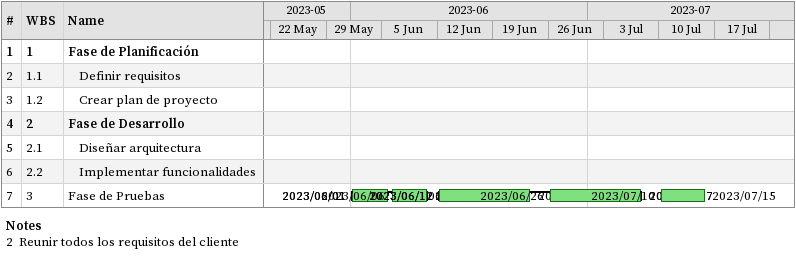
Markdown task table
| ID | WBS | Task | Start | Finish |
|---|---|---|---|---|
| 1 | 1 | **Fase de Planificación** | 2023-06-01 | 2023-06-10 |
| 2 | 1.1 | Definir requisitos | 2023-06-01 | 2023-06-05 |
| 3 | 1.2 | Crear plan de proyecto | 2023-06-06 | 2023-06-10 |
| 4 | 2 | **Fase de Desarrollo** | 2023-06-12 | 2023-07-07 |
| 5 | 2.1 | Diseñar arquitectura | 2023-06-12 | 2023-06-23 |
| 6 | 2.2 | Implementar funcionalidades | 2023-06-26 | 2023-07-07 |
| 7 | 3 | Fase de Pruebas | 2023-07-10 | 2023-07-15 |

Notes
- 2: Reunir todos los requisitos del cliente
